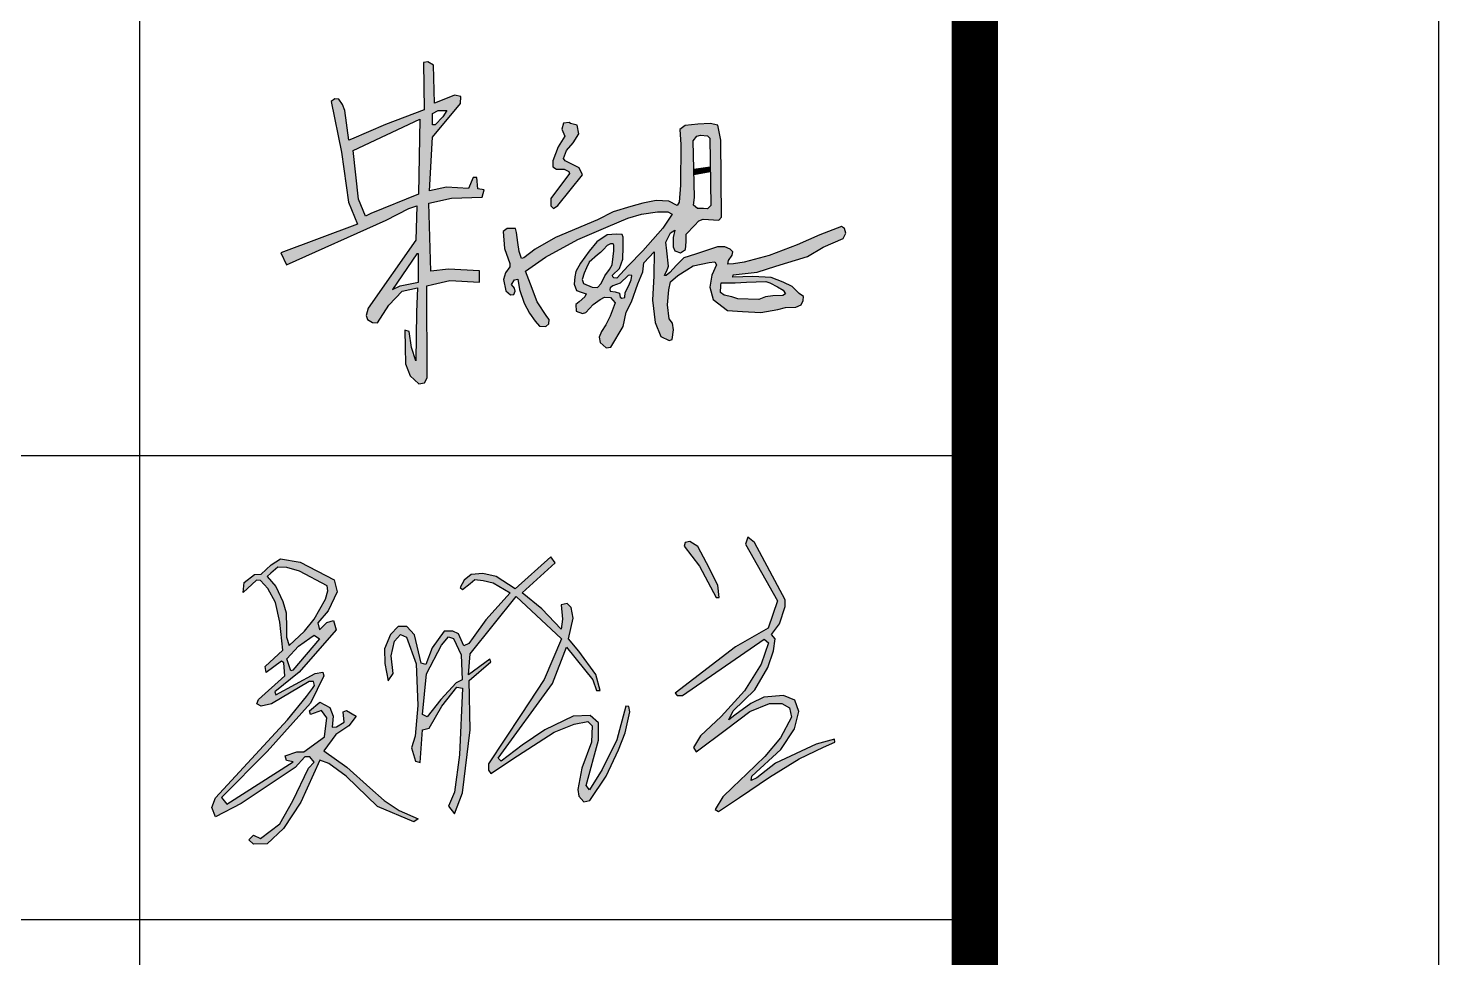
# Model space of a CAD drawing. Extents: x -417156 to 1571408, y 205758 to 1045562.
# Drawn here: x 1025316 to 1031397, y 906167 to 910172 of the extents above; entities that cross this region are included whole.
import ezdxf

# ---------------------------------------------------------------- set-up
doc = ezdxf.new("R2010")
doc.units = 0
doc.header["$LTSCALE"] = 1000
doc.header["$MEASUREMENT"] = 0
doc.layers.get('0').update_dxf_attribs({"linetype": 'CONTINUOUS'})
doc.layers.add('PUB_TITLE', color=4, linetype='CONTINUOUS')

msp = doc.modelspace()

# ---------------------------------------------------------------- hatches: boundary and pattern name
h = msp.add_hatch(color=7)
h.paths.add_polyline_path([(1027043.2, 909418.1), (1027139.8, 909439.5), (1027272.5, 909444.2), (1027281.3, 909475.7), (1027254.5, 909479.6), (1027249.3, 909529), (1027233.7, 909529.3), (1027213.9, 909482.1), (1027118.9, 909487.5), (1027045, 909471.8), (1027058.6, 909703.3), (1027179.7, 909847.5), (1027180.2, 909877.4), (1027152.9, 909883.9), (1027086.3, 909856.8), (1027067.6, 909849.5), (1027062.6, 910013.1), (1027038.2, 910027.5), (1027019.8, 910024), (1027022.7, 909821.1), (1026855.5, 909757.8), (1026709.1, 909693.8), (1026697.6, 909689.8), (1026680.7, 909818.4), (1026670.5, 909843.7), (1026655, 909867.2), (1026636.8, 909868.5), (1026621.4, 909856.7), (1026666.7, 909637.7), (1026695.7, 909422.3), (1026734.6, 909327.7), (1026404.5, 909204), (1026429.6, 909153), (1026858.2, 909344.6), (1026955.9, 909395.1), (1026990.5, 909406.6), (1026986.4, 909258.9), (1026781.2, 908965.6), (1026772.9, 908933.7), (1026778.4, 908917.6), (1026800.3, 908904.1), (1026821.2, 908902.3), (1026869.6, 908978.4), (1026928.4, 909039.7), (1026993.3, 909053.7), (1026989.6, 908949.3), (1026986.3, 908739.4), (1026968.3, 908797.1), (1026957.7, 908866), (1026938.6, 908871.7), (1026940.5, 908798.3), (1026942.5, 908726.2), (1026962.3, 908675), (1026999.4, 908639.6), (1027024.6, 908643.9), (1027036.1, 908666.1), (1027034.8, 909062.6), (1027058.2, 909067.7), (1027132.8, 909085.6), (1027260.6, 909078.6), (1027260.6, 909126.2), (1027127.3, 909133.7), (1027050.7, 909125.4)])
h.paths.add_polyline_path([(1026998.3, 909456.8), (1026793, 909373.2), (1026769.6, 909361.8), (1026739.2, 909435.1), (1026716.8, 909645.1), (1027004.5, 909780.2)], flags=16)
h.paths.add_polyline_path([(1026998.2, 909200.2), (1026998.2, 909077.9), (1026919.1, 909062.2), (1026886.3, 909047.1), (1026991.2, 909200.2)], flags=16)
h.paths.add_polyline_path([(1027058.6, 909755.6), (1027058.6, 909804.4), (1027082.3, 909817.4), (1027120.1, 909817.4), (1027103.6, 909790.7), (1027070.5, 909756.4)], flags=16)
h = msp.add_hatch(color=7)
h.paths.add_polyline_path([(1028225.7, 909349.8), (1028293, 909345.8), (1028304.7, 909357.5), (1028302.2, 909689.7), (1028288.2, 909754.6), (1028256.1, 909761.7), (1028201.9, 909759.1), (1028147.7, 909753.5), (1028125, 909735.2), (1028128.8, 909670.6), (1028127.8, 909496.6), (1028122.4, 909422.2), (1028112.9, 909408.2), (1028077.4, 909427), (1028022.1, 909430), (1027964.8, 909419), (1027914, 909404.6), (1027837.2, 909380.6), (1027769.9, 909347.2), (1027588.3, 909269.8), (1027501.7, 909220.2), (1027452.1, 909183.3), (1027441.8, 909179.6), (1027432.3, 909209.8), (1027426.7, 909248.8), (1027420.4, 909292.2), (1027416.7, 909308.7), (1027380.1, 909309.5), (1027362.6, 909296), (1027368.9, 909222.8), (1027392, 909158.3), (1027391.6, 909144.4), (1027372.6, 909118.7), (1027364.2, 909089), (1027374.8, 909040.3), (1027394.4, 909023.5), (1027409.6, 909024.7), (1027415.2, 909039.8), (1027411.8, 909051.5), (1027399.6, 909067.8), (1027412.7, 909088.4), (1027426.1, 909091.2), (1027433.4, 909045.7), (1027453.6, 908987.5), (1027476.6, 908943.8), (1027501.2, 908909.7), (1027519.7, 908888.4), (1027546.8, 908887), (1027560.6, 908898.1), (1027561.4, 908916.6), (1027551.6, 908930.3), (1027510.4, 908993.7), (1027480.6, 909070.1), (1027460.1, 909126), (1027545.9, 909185.7), (1027685.4, 909261.5), (1027815.3, 909318.3), (1027901, 909354.4), (1027959.8, 909371.4), (1028028.6, 909381.4), (1028072.5, 909381.4), (1028092.4, 909370.7), (1028051.3, 909311.3), (1027964.8, 909213.4), (1027902.4, 909148.8), (1027853.5, 909095.7), (1027839.8, 909096.3), (1027835.6, 909100.9), (1027834.2, 909107.5), (1027864.7, 909136.9), (1027878.6, 909177.1), (1027879.9, 909230.6), (1027880.3, 909272.5), (1027875.7, 909283), (1027851.8, 909284.9), (1027811.2, 909282.1), (1027767.7, 909251.5), (1027733.5, 909211.2), (1027696, 909159.7), (1027676.9, 909123.7), (1027671.9, 909100.7), (1027669.9, 909069.2), (1027679.4, 909042.3), (1027699.1, 909034.8), (1027720.4, 909027.7), (1027715.7, 909014.1), (1027690.7, 908993.2), (1027676.8, 908981.8), (1027677.8, 908952.7), (1027704.7, 908942.8), (1027719.1, 908947.2), (1027750.5, 908982.1), (1027781.4, 909003.5), (1027799.4, 909013), (1027825.8, 909011.5), (1027846.2, 908988.6), (1027824.8, 908931.3), (1027805.8, 908894.5), (1027787.4, 908865.6), (1027776.4, 908841.6), (1027781.4, 908817.7), (1027807.8, 908795.3), (1027827.8, 908797.8), (1027880.9, 908887), (1027892.9, 908949.3), (1027916.2, 908993.4), (1027944.2, 909071.4), (1027964.8, 909122.4), (1027969.3, 909160.9), (1028014.1, 909208.3), (1028012.3, 909105.4), (1028006.9, 909000.7), (1028018.9, 908904), (1028042.7, 908844), (1028078.9, 908827.1), (1028091.4, 908831.6), (1028097, 908872.3), (1028092.5, 908901.7), (1028079.4, 908920.2), (1028072.1, 908980.1), (1028077.8, 909045.2), (1028085, 909079.4), (1028115.9, 909107.4), (1028155.1, 909130.9), (1028182, 909148.2), (1028250.9, 909162.8), (1028275, 909165), (1028282.8, 909152.4), (1028262.1, 909108.5), (1028254.3, 909056.8), (1028269.2, 909003.1), (1028331, 908956.2), (1028394.7, 908951.3), (1028473.3, 908947), (1028547.7, 908960.5), (1028580.4, 908968.4), (1028625.1, 908970.5), (1028647.7, 908979.7), (1028656.2, 908998.8), (1028657.3, 909016.4), (1028638.7, 909029.4), (1028608.9, 909059.5), (1028570.4, 909078.7), (1028518.6, 909097.6), (1028439.4, 909102.3), (1028353.7, 909099.1), (1028354.2, 909109.1), (1028458.3, 909120.5), (1028539.1, 909146.9), (1028674.7, 909187.9), (1028742.5, 909228.2), (1028828.3, 909265.7), (1028840.2, 909289.6), (1028834.8, 909309), (1028821.3, 909317.9), (1028728.2, 909281.3), (1028630.6, 909238.3), (1028509.7, 909193.6), (1028402.2, 909164.1), (1028355.6, 909156.9), (1028332.3, 909156), (1028334.7, 909171.7), (1028350.7, 909193.9), (1028353.3, 909208.5), (1028341.3, 909220.9), (1028318.7, 909229.7), (1028287.3, 909229.7), (1028191.7, 909198.6), (1028142.3, 909182.7), (1028110.4, 909151.7), (1028082.3, 909119.6), (1028065.4, 909106.4), (1028058.4, 909106.9), (1028061.1, 909114.1), (1028067.4, 909124.1), (1028072.7, 909138.5), (1028075.9, 909146.8), (1028069.2, 909213.3), (1028064.7, 909250.1), (1028084.2, 909290.9), (1028103.1, 909301.9), (1028095.6, 909271), (1028096.6, 909229.7), (1028103.6, 909212.8), (1028128, 909203.8), (1028149.9, 909218.2), (1028151.9, 909251.1), (1028152, 909285.1), (1028187.8, 909321.9), (1028207.3, 909341.8)])
h.paths.add_polyline_path([(1028184.2, 909410.2), (1028187.6, 909443.2), (1028182.5, 909687), (1028198.5, 909707.3), (1028213.5, 909711.3), (1028244.6, 909708.6), (1028253.9, 909698), (1028257.9, 909408.1), (1028244.7, 909394), (1028226.8, 909395.6), (1028200.5, 909395.1)], flags=16)
h.paths.add_polyline_path([(1028303.4, 909074.5), (1028363.6, 909075.3), (1028411.7, 909078.4), (1028453.5, 909078.8), (1028496, 909080.4), (1028513, 909074.5), (1028545.3, 909057.6), (1028570.1, 909043.8), (1028580.7, 909027.3), (1028568.9, 909020.2), (1028526.4, 909019.8), (1028494.8, 909015.1), (1028464.9, 909002.9), (1028374.3, 909005.6), (1028348.3, 909015.1), (1028316, 909022.5), (1028300.6, 909033.6), (1028301, 909063.1)], flags=16)
h.paths.add_polyline_path([(1027840.1, 909236.8), (1027840.6, 909212.9), (1027837.6, 909188), (1027833.6, 909152.7), (1027821.6, 909133.2), (1027801.7, 909105.3), (1027786.3, 909072.5), (1027769.3, 909054.5), (1027746.9, 909056.5), (1027709, 909071.6), (1027703.5, 909090), (1027712.5, 909117.4), (1027722.5, 909140.3), (1027733.9, 909163.6), (1027770, 909196.4), (1027783, 909205.8), (1027795.4, 909218.8), (1027811.9, 909235.3), (1027825.9, 909243), (1027837.3, 909243.2)], flags=16)
h.paths.add_polyline_path([(1027918.5, 909106.1), (1027915.1, 909087.7), (1027905.6, 909063.1), (1027888.8, 909034), (1027887.5, 909011.7), (1027874.8, 909009.3), (1027868, 909012.8), (1027865.6, 909020.2), (1027864.7, 909030.5), (1027845.4, 909036.3), (1027824.8, 909038.8), (1027823.6, 909046), (1027824.6, 909054), (1027836.5, 909061.5), (1027868, 909074.1), (1027902.7, 909106.2), (1027906.1, 909108.4)], flags=16)
for points in [[(1027705.1, 909540.4), (1027691.2, 909571.3), (1027630.1, 909600.6), (1027623.6, 909610.5), (1027636.5, 909644.9), (1027664.4, 909678.2), (1027689.7, 909717.3), (1027682.5, 909754.9), (1027654, 909761.8), (1027647.8, 909765.8), (1027623.4, 909762.8), (1027616.4, 909736.9), (1027629.4, 909706.5), (1027600.5, 909660.7), (1027577, 909601), (1027577.1, 909575.3), (1027592.6, 909565.2), (1027626.2, 909565.2), (1027646.8, 909554.9), (1027649.7, 909546.8), (1027569, 909438.8), (1027568, 909406.3), (1027579.9, 909395.4), (1027598.4, 909408.8)], [(1028255.6, 909575.4), (1028185, 909565.1), (1028185.6, 909539.8), (1028255.9, 909553.1)]]:
    msp.add_hatch(color=7).paths.add_polyline_path(points)
h = msp.add_hatch(color=256)
h.paths.add_polyline_path([(1028446.6, 907956.8), (1028417.9, 907978.7), (1028407.3, 907949.7), (1028545.7, 907705.1), (1028506, 907587.1), (1028365.5, 907507.2), (1028105.1, 907307), (1028113.8, 907296.4), (1028136.1, 907297.3), (1028488.4, 907540.1), (1028506.8, 907523.6), (1028474.9, 907431.7), (1028403.2, 907316.7), (1028303.4, 907205.9), (1028214.3, 907123.7), (1028183.3, 907072.5), (1028195.9, 907054.1), (1028325.6, 907151.8), (1028426.4, 907227.7), (1028511.8, 907263.1), (1028564, 907263.1), (1028596.9, 907243.8), (1028606.6, 907203.2), (1028559.2, 907115.2), (1028491.4, 907034.5), (1028413.9, 906960), (1028352.8, 906901.3), (1028310, 906860.1), (1028276.5, 906806.3), (1028292, 906796.6), (1028382, 906857.5), (1028511.8, 906945.4), (1028639.1, 907023.6), (1028743.5, 907074.4), (1028793.7, 907096.1), (1028791.7, 907108.3), (1028713, 907087.3), (1028537.3, 907005.3), (1028457.3, 906941.6), (1028432.9, 906931.4), (1028435.6, 906949.7), (1028559.7, 907063.6), (1028619.4, 907153.7), (1028637.8, 907227.9), (1028620.2, 907277.4), (1028571.3, 907297), (1028487.2, 907289.6), (1028431.6, 907263.1), (1028362.4, 907211.7), (1028336.5, 907192.4), (1028354.3, 907230.6), (1028447.9, 907320.7), (1028503.5, 907417.2), (1028528, 907489.7), (1028535.4, 907540.6), (1028520.5, 907560.2), (1028554.5, 907605.4), (1028579.6, 907680.6), (1028578.2, 907709.7)])
h.paths.add_polyline_path([(1028167.9, 907960.5), (1028147.1, 907956.7), (1028142.9, 907940.1), (1028209.4, 907854.9), (1028281.5, 907718.8), (1028294.8, 907718.8), (1028289.3, 907772.7), (1028239.2, 907869), (1028202.4, 907939.7)], flags=17)
h.paths.add_polyline_path([(1027094.8, 907279.1), (1027035.1, 907204.6), (1027015.9, 907215.7), (1027033.1, 907390.8), (1027097.9, 907513.2), (1027127.5, 907549.2), (1027149.5, 907542.8), (1027182.8, 907471.9), (1027186.4, 907364.9), (1027160.1, 907352.1)], flags=16)
h.paths.add_polyline_path([(1026852.4, 907435.5), (1026866.7, 907359.8), (1026889.5, 907391.5), (1026880.6, 907467.6), (1026894.4, 907531.8), (1026921.2, 907559.5), (1026945.9, 907547.7), (1026988.4, 907434), (1026995.4, 907254.1), (1026984.5, 907122.1), (1026968.6, 907071.7), (1026985.4, 907014.3), (1027005.2, 907008.4), (1027016.1, 907148.8), (1027044.8, 907155.7), (1027099.2, 907251.6), (1027163.6, 907332.7), (1027188.3, 907328.7), (1027175.4, 907042), (1027153.6, 906880.4), (1027126.9, 906820.1), (1027153.6, 906787.5), (1027188.3, 906877.5), (1027221, 907148.8), (1027216.3, 907361.3), (1027309.9, 907441.6), (1027305.7, 907454.1), (1027214.2, 907386.2), (1027220.5, 907476.9), (1027419.3, 907723.3), (1027614, 907541.3), (1027540.3, 907365.3), (1027440.8, 907215.5), (1027299.7, 907003), (1027300, 906975.1), (1027310.7, 906961.4), (1027425.5, 907036.3), (1027582.5, 907138.8), (1027669.5, 907173.1), (1027727.9, 907185.3), (1027746.2, 907166.2), (1027744.7, 907095.9), (1027702.6, 906984), (1027685, 906892.3), (1027689.6, 906862.5), (1027711, 906839.5), (1027737.1, 906844.1), (1027806.7, 906949.6), (1027861.1, 907062.2), (1027889, 907136.7), (1027908.6, 907226.2), (1027905.6, 907249.6), (1027891.3, 907251.1), (1027853.6, 907106.5), (1027790.3, 906978.6), (1027735.2, 906890.1), (1027720.9, 906908.9), (1027773.6, 907104.2), (1027774.4, 907179.5), (1027738.2, 907211.2), (1027665.1, 907207.4), (1027542.3, 907148.7), (1027445.1, 907083.2), (1027354.6, 907014.7), (1027341.9, 907026.8), (1027576.3, 907349), (1027636.2, 907505.2), (1027713.1, 907409.2), (1027749.1, 907364.2), (1027765.4, 907318.5), (1027782, 907318.5), (1027762.8, 907387.4), (1027689.2, 907487.3), (1027645.3, 907540.5), (1027665.3, 907630.2), (1027657, 907676.8), (1027638.7, 907693.4), (1027612.9, 907687.6), (1027618.8, 907625.2), (1027612.9, 907582.9), (1027529.8, 907670.9), (1027444.5, 907739.4), (1027587.5, 907868.7), (1027569.2, 907894.3), (1027415, 907756.6), (1027333.6, 907809.5), (1027276, 907823.1), (1027224.9, 907818.1), (1027195.3, 907793.6), (1027178.1, 907762.7), (1027188.1, 907753.3), (1027220.6, 907780), (1027240.4, 907796.2), (1027277.5, 907792.2), (1027320.5, 907781.8), (1027393.2, 907740), (1027288.2, 907623.2), (1027233.2, 907547.1), (1027214.5, 907521.2), (1027193.8, 907510.8), (1027171.1, 907563.2), (1027146.9, 907573.8), (1027109, 907573.8), (1027057.4, 907503), (1027029.2, 907429.9), (1027010, 907436), (1026981.1, 907558), (1026947.8, 907594.3), (1026910.4, 907594.8), (1026878.1, 907559.5), (1026850.9, 907498.5)])
h.paths.add_polyline_path([(1026447.1, 907403.8), (1026430.6, 907454.3), (1026480.6, 907509.3), (1026530.2, 907543.8), (1026548.8, 907556.8), (1026571.2, 907541.3), (1026456.6, 907405.8)], flags=16)
h.paths.add_polyline_path([(1026428.8, 907548), (1026440.3, 907512.4), (1026507.4, 907574.7), (1026548.2, 907626.5), (1026597.2, 907711.5), (1026608, 907747.8), (1026604.6, 907769.9), (1026484.9, 907832.7), (1026431, 907848.9), (1026391.9, 907849.9), (1026361.4, 907823.5), (1026345.4, 907809.7), (1026382.7, 907766.1), (1026413.7, 907702.7), (1026427, 907653.6), (1026428.5, 907588.1)], flags=16)
h.paths.add_polyline_path([(1026300.1, 907794.1), (1026241.6, 907741), (1026247, 907784.2), (1026291.5, 907818.4), (1026319.3, 907819.1), (1026363, 907860.4), (1026402.7, 907885.8), (1026487.6, 907871.5), (1026634.5, 907795.3), (1026647.2, 907743), (1026609.1, 907662.1), (1026564.6, 907610.5), (1026571, 907579.6), (1026603.5, 907612.1), (1026632.1, 907620.1), (1026643.9, 907579.7), (1026483.3, 907397.2), (1026378.2, 907312.3), (1026382.6, 907299.2), (1026553.4, 907392), (1026585.8, 907398.1), (1026590.2, 907382.4), (1026532, 907263.4), (1026345.1, 907055.8), (1026148.2, 906857), (1026171.3, 906828.4), (1026457.2, 907010.8), (1026429.7, 907016.3), (1026423.1, 907037.1), (1026473.7, 907054.7), (1026504.5, 907053.6), (1026593.6, 907119.5), (1026603.4, 907200.8), (1026579.3, 907232.7), (1026533.1, 907215.1), (1026528.7, 907230.5), (1026572.7, 907267.8), (1026615.5, 907245.8), (1026630.9, 907207.4), (1026626.5, 907160.2), (1026644.1, 907161.3), (1026678.2, 907182.1), (1026673.8, 907226.1), (1026688.1, 907232.7), (1026728.8, 907208.5), (1026698, 907166.7), (1026641.9, 907128.3), (1026590.3, 907058), (1026689.2, 906988.8), (1026788.2, 906899.8), (1026850.2, 906844.1), (1026914.9, 906801.6), (1026997.3, 906765.3), (1026977.5, 906752.2), (1026821.4, 906819.2), (1026686.2, 906948.8), (1026611.4, 907003.7), (1026572.9, 907018), (1026491.6, 906836.7), (1026416.8, 906723.6), (1026345.9, 906658), (1026287.4, 906656.5), (1026267.3, 906674.9), (1026286.6, 906694.9), (1026317.4, 906681.1), (1026400.6, 906743.4), (1026456.1, 906843.2), (1026523.9, 906984), (1026548.6, 907010.2), (1026530.1, 907032.5), (1026508.5, 907033.3), (1026466.2, 906986.3), (1026233.5, 906831.6), (1026123.3, 906774.7), (1026107.2, 906814.7), (1026122.6, 906856.3), (1026433, 907191.5), (1026515.5, 907292.7), (1026540.8, 907326.8), (1026550.2, 907339.5), (1026545, 907356.7), (1026526.8, 907357.4), (1026363.9, 907260.8), (1026319.2, 907250.7), (1026301.6, 907261.5), (1026307.7, 907279.8), (1026422, 907382), (1026418, 907438), (1026408, 907444.7), (1026341.3, 907396), (1026337.3, 907422), (1026414, 907492.7), (1026400.4, 907612.8), (1026382.2, 907698), (1026348.2, 907758.4), (1026317.1, 907792.4)])

# ---------------------------------------------------------------- linework, layer by layer
for p, q in [((1028417.9, 907978.7), (1028407.3, 907949.7)), ((1028446.6, 907956.8), (1028417.9, 907978.7)), ((1028147.1, 907956.7), (1028142.9, 907940.1)), ((1028142.9, 907940.1), (1028209.4, 907854.9)), ((1028167.9, 907960.5), (1028147.1, 907956.7)), ((1028202.4, 907939.7), (1028167.9, 907960.5)), ((1028239.2, 907869), (1028202.4, 907939.7)), ((1028407.3, 907949.7), (1028545.7, 907705.1)), ((1028578.2, 907709.7), (1028446.6, 907956.8)), ((1026319.3, 907819.1), (1026363, 907860.4)), ((1026391.9, 907849.9), (1026361.4, 907823.5)), ((1026363, 907860.4), (1026402.7, 907885.8)), ((1026431, 907848.9), (1026391.9, 907849.9)), ((1026402.7, 907885.8), (1026487.6, 907871.5)), ((1026487.6, 907871.5), (1026634.5, 907795.3)), ((1027569.2, 907894.3), (1027415, 907756.6)), ((1027444.5, 907739.4), (1027587.5, 907868.7)), ((1027587.5, 907868.7), (1027569.2, 907894.3)), ((1028209.4, 907854.9), (1028281.5, 907718.8)), ((1028289.3, 907772.7), (1028239.2, 907869)), ((1026300.1, 907794.1), (1026241.6, 907741)), ((1026247, 907784.2), (1026291.5, 907818.4)), ((1026291.5, 907818.4), (1026319.3, 907819.1)), ((1026317.1, 907792.4), (1026300.1, 907794.1)), ((1026348.2, 907758.4), (1026317.1, 907792.4)), ((1026361.4, 907823.5), (1026345.4, 907809.7)), ((1026345.4, 907809.7), (1026382.7, 907766.1)), ((1026484.9, 907832.7), (1026431, 907848.9)), ((1026604.6, 907769.9), (1026484.9, 907832.7)), ((1026634.5, 907795.3), (1026647.2, 907743)), ((1027195.3, 907793.6), (1027178.1, 907762.7)), ((1027224.9, 907818.1), (1027195.3, 907793.6)), ((1027220.6, 907780), (1027240.4, 907796.2)), ((1027276, 907823.1), (1027224.9, 907818.1)), ((1027240.4, 907796.2), (1027277.5, 907792.2)), ((1027333.6, 907809.5), (1027276, 907823.1)), ((1027277.5, 907792.2), (1027320.5, 907781.8)), ((1027415, 907756.6), (1027333.6, 907809.5)), ((1026241.6, 907741), (1026247, 907784.2)), ((1026382.2, 907698), (1026348.2, 907758.4)), ((1026382.7, 907766.1), (1026413.7, 907702.7)), ((1026597.2, 907711.5), (1026608, 907747.8)), ((1026608, 907747.8), (1026604.6, 907769.9)), ((1026647.2, 907743), (1026609.1, 907662.1)), ((1027178.1, 907762.7), (1027188.1, 907753.3)), ((1027188.1, 907753.3), (1027220.6, 907780)), ((1027393.2, 907740), (1027288.2, 907623.2)), ((1027320.5, 907781.8), (1027393.2, 907740)), ((1027529.8, 907670.9), (1027444.5, 907739.4)), ((1028294.8, 907718.8), (1028289.3, 907772.7)), ((1026400.4, 907612.8), (1026382.2, 907698)), ((1026413.7, 907702.7), (1026427, 907653.6)), ((1026548.2, 907626.5), (1026597.2, 907711.5)), ((1027220.5, 907476.9), (1027419.3, 907723.3)), ((1027419.3, 907723.3), (1027614, 907541.3)), ((1027612.9, 907582.9), (1027529.8, 907670.9)), ((1027638.7, 907693.4), (1027612.9, 907687.6)), ((1027612.9, 907687.6), (1027618.8, 907625.2)), ((1027657, 907676.8), (1027638.7, 907693.4)), ((1027665.3, 907630.2), (1027657, 907676.8)), ((1028281.5, 907718.8), (1028294.8, 907718.8)), ((1028545.7, 907705.1), (1028506, 907587.1)), ((1028554.5, 907605.4), (1028579.6, 907680.6)), ((1028579.6, 907680.6), (1028578.2, 907709.7)), ((1026414, 907492.7), (1026400.4, 907612.8)), ((1026427, 907653.6), (1026428.5, 907588.1)), ((1026507.4, 907574.7), (1026548.2, 907626.5)), ((1026609.1, 907662.1), (1026564.6, 907610.5)), ((1026564.6, 907610.5), (1026571, 907579.6)), ((1026571, 907579.6), (1026603.5, 907612.1)), ((1026603.5, 907612.1), (1026632.1, 907620.1)), ((1026632.1, 907620.1), (1026643.9, 907579.7)), ((1027288.2, 907623.2), (1027233.2, 907547.1)), ((1027618.8, 907625.2), (1027612.9, 907582.9)), ((1027645.3, 907540.5), (1027665.3, 907630.2)), ((1026428.5, 907588.1), (1026428.8, 907548)), ((1026428.8, 907548), (1026440.3, 907512.4)), ((1026440.3, 907512.4), (1026507.4, 907574.7)), ((1026643.9, 907579.7), (1026483.3, 907397.2)), ((1026530.2, 907543.8), (1026548.8, 907556.8)), ((1026548.8, 907556.8), (1026571.2, 907541.3)), ((1026878.1, 907559.5), (1026850.9, 907498.5)), ((1026910.4, 907594.8), (1026878.1, 907559.5)), ((1026894.4, 907531.8), (1026921.2, 907559.5)), ((1026947.8, 907594.3), (1026910.4, 907594.8)), ((1026921.2, 907559.5), (1026945.9, 907547.7)), ((1026945.9, 907547.7), (1026988.4, 907434)), ((1026981.1, 907558), (1026947.8, 907594.3)), ((1027010, 907436), (1026981.1, 907558)), ((1027109, 907573.8), (1027057.4, 907503)), ((1027097.9, 907513.2), (1027127.5, 907549.2)), ((1027146.9, 907573.8), (1027109, 907573.8)), ((1027127.5, 907549.2), (1027149.5, 907542.8)), ((1027171.1, 907563.2), (1027146.9, 907573.8)), ((1027193.8, 907510.8), (1027171.1, 907563.2)), ((1027233.2, 907547.1), (1027214.5, 907521.2)), ((1028506, 907587.1), (1028365.5, 907507.2)), ((1028520.5, 907560.2), (1028554.5, 907605.4)), ((1028535.4, 907540.6), (1028520.5, 907560.2)), ((1026337.3, 907422), (1026414, 907492.7)), ((1026430.6, 907454.3), (1026480.6, 907509.3)), ((1026571.2, 907541.3), (1026456.6, 907405.8)), ((1026480.6, 907509.3), (1026530.2, 907543.8)), ((1026850.9, 907498.5), (1026852.4, 907435.5)), ((1026880.6, 907467.6), (1026894.4, 907531.8)), ((1027057.4, 907503), (1027029.2, 907429.9)), ((1027033.1, 907390.8), (1027097.9, 907513.2)), ((1027149.5, 907542.8), (1027182.8, 907471.9)), ((1027214.5, 907521.2), (1027193.8, 907510.8)), ((1027614, 907541.3), (1027540.3, 907365.3)), ((1027576.3, 907349), (1027636.2, 907505.2)), ((1027636.2, 907505.2), (1027713.1, 907409.2)), ((1027689.2, 907487.3), (1027645.3, 907540.5)), ((1027762.8, 907387.4), (1027689.2, 907487.3)), ((1028365.5, 907507.2), (1028105.1, 907307)), ((1028136.1, 907297.3), (1028488.4, 907540.1)), ((1028506.8, 907523.6), (1028474.9, 907431.7)), ((1028488.4, 907540.1), (1028506.8, 907523.6)), ((1028503.5, 907417.2), (1028528, 907489.7)), ((1028528, 907489.7), (1028535.4, 907540.6)), ((1026408, 907444.7), (1026341.3, 907396)), ((1026418, 907438), (1026408, 907444.7)), ((1026422, 907382), (1026418, 907438)), ((1026447.1, 907403.8), (1026430.6, 907454.3)), ((1026852.4, 907435.5), (1026866.7, 907359.8)), ((1026889.5, 907391.5), (1026880.6, 907467.6)), ((1026988.4, 907434), (1026995.4, 907254.1)), ((1027029.2, 907429.9), (1027010, 907436)), ((1027182.8, 907471.9), (1027186.4, 907364.9)), ((1027214.2, 907386.2), (1027220.5, 907476.9)), ((1027305.7, 907454.1), (1027214.2, 907386.2)), ((1027216.3, 907361.3), (1027309.9, 907441.6)), ((1027309.9, 907441.6), (1027305.7, 907454.1)), ((1028474.9, 907431.7), (1028403.2, 907316.7)), ((1026307.7, 907279.8), (1026422, 907382)), ((1026341.3, 907396), (1026337.3, 907422)), ((1026483.3, 907397.2), (1026378.2, 907312.3)), ((1026382.6, 907299.2), (1026553.4, 907392)), ((1026456.6, 907405.8), (1026447.1, 907403.8)), ((1026590.2, 907382.4), (1026532, 907263.4)), ((1026553.4, 907392), (1026585.8, 907398.1)), ((1026585.8, 907398.1), (1026590.2, 907382.4)), ((1026866.7, 907359.8), (1026889.5, 907391.5)), ((1027015.9, 907215.7), (1027033.1, 907390.8)), ((1027186.4, 907364.9), (1027160.1, 907352.1)), ((1027540.3, 907365.3), (1027440.8, 907215.5)), ((1027713.1, 907409.2), (1027749.1, 907364.2)), ((1027749.1, 907364.2), (1027765.4, 907318.5)), ((1027782, 907318.5), (1027762.8, 907387.4)), ((1028447.9, 907320.7), (1028503.5, 907417.2)), ((1026526.8, 907357.4), (1026363.9, 907260.8)), ((1026378.2, 907312.3), (1026382.6, 907299.2)), ((1026515.5, 907292.7), (1026540.8, 907326.8)), ((1026545, 907356.7), (1026526.8, 907357.4)), ((1026540.8, 907326.8), (1026550.2, 907339.5)), ((1026550.2, 907339.5), (1026545, 907356.7)), ((1027160.1, 907352.1), (1027094.8, 907279.1)), ((1027099.2, 907251.6), (1027163.6, 907332.7)), ((1027163.6, 907332.7), (1027188.3, 907328.7)), ((1027188.3, 907328.7), (1027175.4, 907042)), ((1027221, 907148.8), (1027216.3, 907361.3)), ((1027341.9, 907026.8), (1027576.3, 907349)), ((1027765.4, 907318.5), (1027782, 907318.5)), ((1028105.1, 907307), (1028113.8, 907296.4)), ((1028403.2, 907316.7), (1028303.4, 907205.9)), ((1028354.3, 907230.6), (1028447.9, 907320.7)), ((1026301.6, 907261.5), (1026307.7, 907279.8)), ((1026319.2, 907250.7), (1026301.6, 907261.5)), ((1026363.9, 907260.8), (1026319.2, 907250.7)), ((1026532, 907263.4), (1026345.1, 907055.8)), ((1026433, 907191.5), (1026515.5, 907292.7)), ((1026528.7, 907230.5), (1026572.7, 907267.8)), ((1026572.7, 907267.8), (1026615.5, 907245.8)), ((1026615.5, 907245.8), (1026630.9, 907207.4)), ((1026995.4, 907254.1), (1026984.5, 907122.1)), ((1027094.8, 907279.1), (1027035.1, 907204.6)), ((1027044.8, 907155.7), (1027099.2, 907251.6)), ((1027891.3, 907251.1), (1027853.6, 907106.5)), ((1027905.6, 907249.6), (1027891.3, 907251.1)), ((1027908.6, 907226.2), (1027905.6, 907249.6)), ((1028113.8, 907296.4), (1028136.1, 907297.3)), ((1028431.6, 907263.1), (1028362.4, 907211.7)), ((1028426.4, 907227.7), (1028511.8, 907263.1)), ((1028487.2, 907289.6), (1028431.6, 907263.1)), ((1028571.3, 907297), (1028487.2, 907289.6)), ((1028511.8, 907263.1), (1028564, 907263.1)), ((1028564, 907263.1), (1028596.9, 907243.8)), ((1028620.2, 907277.4), (1028571.3, 907297)), ((1028596.9, 907243.8), (1028606.6, 907203.2)), ((1028637.8, 907227.9), (1028620.2, 907277.4)), ((1026122.6, 906856.3), (1026433, 907191.5)), ((1026533.1, 907215.1), (1026528.7, 907230.5)), ((1026579.3, 907232.7), (1026533.1, 907215.1)), ((1026533.1, 907215.1), (1026533.1, 907215.1)), ((1026603.4, 907200.8), (1026579.3, 907232.7)), ((1026593.6, 907119.5), (1026603.4, 907200.8)), ((1026630.9, 907207.4), (1026626.5, 907160.2)), ((1026644.1, 907161.3), (1026678.2, 907182.1)), ((1026673.8, 907226.1), (1026688.1, 907232.7)), ((1026678.2, 907182.1), (1026673.8, 907226.1)), ((1026688.1, 907232.7), (1026728.8, 907208.5)), ((1026728.8, 907208.5), (1026698, 907166.7)), ((1027035.1, 907204.6), (1027015.9, 907215.7)), ((1027440.8, 907215.5), (1027299.7, 907003)), ((1027665.1, 907207.4), (1027542.3, 907148.7)), ((1027738.2, 907211.2), (1027665.1, 907207.4)), ((1027669.5, 907173.1), (1027727.9, 907185.3)), ((1027727.9, 907185.3), (1027746.2, 907166.2)), ((1027774.4, 907179.5), (1027738.2, 907211.2)), ((1027889, 907136.7), (1027908.6, 907226.2)), ((1028303.4, 907205.9), (1028214.3, 907123.7)), ((1028325.6, 907151.8), (1028426.4, 907227.7)), ((1028336.5, 907192.4), (1028354.3, 907230.6)), ((1028362.4, 907211.7), (1028336.5, 907192.4)), ((1028606.6, 907203.2), (1028559.2, 907115.2)), ((1028619.4, 907153.7), (1028637.8, 907227.9)), ((1026504.5, 907053.6), (1026593.6, 907119.5)), ((1026641.9, 907128.3), (1026590.3, 907058)), ((1026626.5, 907160.2), (1026644.1, 907161.3)), ((1026698, 907166.7), (1026641.9, 907128.3)), ((1026984.5, 907122.1), (1026968.6, 907071.7)), ((1027005.2, 907008.4), (1027016.1, 907148.8)), ((1027016.1, 907148.8), (1027044.8, 907155.7)), ((1027188.3, 906877.5), (1027221, 907148.8)), ((1027425.5, 907036.3), (1027582.5, 907138.8)), ((1027542.3, 907148.7), (1027445.1, 907083.2)), ((1027582.5, 907138.8), (1027669.5, 907173.1)), ((1027746.2, 907166.2), (1027744.7, 907095.9)), ((1027773.6, 907104.2), (1027774.4, 907179.5)), ((1027861.1, 907062.2), (1027889, 907136.7)), ((1028214.3, 907123.7), (1028183.3, 907072.5)), ((1028195.9, 907054.1), (1028325.6, 907151.8)), ((1028559.7, 907063.6), (1028619.4, 907153.7)), ((1026968.6, 907071.7), (1026985.4, 907014.3)), ((1027445.1, 907083.2), (1027354.6, 907014.7)), ((1027744.7, 907095.9), (1027702.6, 906984)), ((1027720.9, 906908.9), (1027773.6, 907104.2)), ((1027853.6, 907106.5), (1027790.3, 906978.6)), ((1027806.7, 906949.6), (1027861.1, 907062.2)), ((1028183.3, 907072.5), (1028195.9, 907054.1)), ((1028435.6, 906949.7), (1028559.7, 907063.6)), ((1028559.2, 907115.2), (1028491.4, 907034.5)), ((1028713, 907087.3), (1028537.3, 907005.3)), ((1028639.1, 907023.6), (1028743.5, 907074.4)), ((1028791.7, 907108.3), (1028713, 907087.3)), ((1028743.5, 907074.4), (1028793.7, 907096.1)), ((1028793.7, 907096.1), (1028791.7, 907108.3)), ((1026345.1, 907055.8), (1026148.2, 906857)), ((1026171.3, 906828.4), (1026457.2, 907010.8)), ((1026423.1, 907037.1), (1026473.7, 907054.7)), ((1026429.7, 907016.3), (1026423.1, 907037.1)), ((1026457.2, 907010.8), (1026429.7, 907016.3)), ((1026508.5, 907033.3), (1026466.2, 906986.3)), ((1026473.7, 907054.7), (1026504.5, 907053.6)), ((1026572.9, 907018), (1026491.6, 906836.7)), ((1026530.1, 907032.5), (1026508.5, 907033.3)), ((1026523.9, 906984), (1026548.6, 907010.2)), ((1026548.6, 907010.2), (1026530.1, 907032.5)), ((1026611.4, 907003.7), (1026572.9, 907018)), ((1026590.3, 907058), (1026689.2, 906988.8)), ((1026686.2, 906948.8), (1026611.4, 907003.7)), ((1026985.4, 907014.3), (1027005.2, 907008.4)), ((1027175.4, 907042), (1027153.6, 906880.4)), ((1027299.7, 907003), (1027300, 906975.1)), ((1027310.7, 906961.4), (1027425.5, 907036.3)), ((1027354.6, 907014.7), (1027341.9, 907026.8)), ((1028491.4, 907034.5), (1028413.9, 906960)), ((1028537.3, 907005.3), (1028457.3, 906941.6)), ((1028511.8, 906945.4), (1028639.1, 907023.6)), ((1026466.2, 906986.3), (1026233.5, 906831.6)), ((1026456.1, 906843.2), (1026523.9, 906984)), ((1026821.4, 906819.2), (1026686.2, 906948.8)), ((1026689.2, 906988.8), (1026788.2, 906899.8)), ((1027300, 906975.1), (1027310.7, 906961.4)), ((1027702.6, 906984), (1027685, 906892.3)), ((1027790.3, 906978.6), (1027735.2, 906890.1)), ((1027737.1, 906844.1), (1027806.7, 906949.6)), ((1028413.9, 906960), (1028352.8, 906901.3)), ((1028382, 906857.5), (1028511.8, 906945.4)), ((1028432.9, 906931.4), (1028435.6, 906949.7)), ((1028457.3, 906941.6), (1028432.9, 906931.4)), ((1026788.2, 906899.8), (1026850.2, 906844.1)), ((1027153.6, 906880.4), (1027126.9, 906820.1)), ((1027153.6, 906787.5), (1027188.3, 906877.5)), ((1027685, 906892.3), (1027689.6, 906862.5)), ((1027735.2, 906890.1), (1027720.9, 906908.9)), ((1028352.8, 906901.3), (1028310, 906860.1)), ((1026107.2, 906814.7), (1026122.6, 906856.3)), ((1026233.5, 906831.6), (1026123.3, 906774.7)), ((1026148.2, 906857), (1026171.3, 906828.4)), ((1026400.6, 906743.4), (1026456.1, 906843.2)), ((1026491.6, 906836.7), (1026416.8, 906723.6)), ((1026977.5, 906752.2), (1026821.4, 906819.2)), ((1026850.2, 906844.1), (1026914.9, 906801.6)), ((1027126.9, 906820.1), (1027153.6, 906787.5)), ((1027689.6, 906862.5), (1027711, 906839.5)), ((1027711, 906839.5), (1027737.1, 906844.1)), ((1028310, 906860.1), (1028276.5, 906806.3)), ((1028292, 906796.6), (1028382, 906857.5)), ((1026123.3, 906774.7), (1026107.2, 906814.7)), ((1026914.9, 906801.6), (1026997.3, 906765.3)), ((1026997.3, 906765.3), (1026977.5, 906752.2)), ((1028276.5, 906806.3), (1028292, 906796.6)), ((1026267.3, 906674.9), (1026286.6, 906694.9)), ((1026286.6, 906694.9), (1026317.4, 906681.1)), ((1026317.4, 906681.1), (1026400.6, 906743.4)), ((1026416.8, 906723.6), (1026345.9, 906658)), ((1026287.4, 906656.5), (1026267.3, 906674.9)), ((1026345.9, 906658), (1026287.4, 906656.5))]:
    msp.add_line(p, q)
for points in [[(1026993.3, 909053.7), (1026989.6, 908949.3), (1026986.3, 908739.4), (1026968.3, 908797.1), (1026957.7, 908866), (1026938.6, 908871.7), (1026940.5, 908798.3), (1026942.5, 908726.2), (1026962.3, 908675), (1026999.4, 908639.6), (1027024.6, 908643.9), (1027036.1, 908666.1), (1027034.8, 909062.6), (1027058.2, 909067.7), (1027132.8, 909085.6), (1027260.6, 909078.6), (1027260.6, 909126.2), (1027127.3, 909133.7), (1027050.7, 909125.4), (1027043.2, 909418.1), (1027139.8, 909439.5), (1027272.5, 909444.2), (1027281.3, 909475.7), (1027254.5, 909479.6), (1027249.3, 909529), (1027233.7, 909529.3), (1027213.9, 909482.1), (1027118.9, 909487.5), (1027045, 909471.8), (1027058.6, 909703.3), (1027179.7, 909847.5), (1027180.2, 909877.4), (1027152.9, 909883.9), (1027086.3, 909856.8), (1027067.6, 909849.5), (1027062.6, 910013.1), (1027038.2, 910027.5), (1027019.8, 910024), (1027022.7, 909821.1), (1026855.5, 909757.8), (1026709.1, 909693.8), (1026697.6, 909689.8), (1026680.7, 909818.4), (1026670.5, 909843.7), (1026655, 909867.2), (1026636.8, 909868.5), (1026621.4, 909856.7), (1026666.7, 909637.7), (1026695.7, 909422.3), (1026734.6, 909327.7), (1026404.5, 909204), (1026429.6, 909153), (1026858.2, 909344.6), (1026955.9, 909395.1), (1026990.5, 909406.6), (1026986.4, 909258.9), (1026781.2, 908965.6), (1026772.9, 908933.7), (1026778.4, 908917.6), (1026800.3, 908904.1), (1026821.2, 908902.3), (1026869.6, 908978.4), (1026928.4, 909039.7)], [(1027416.7, 909308.7), (1027380.1, 909309.5), (1027362.6, 909296), (1027368.9, 909222.8), (1027392, 909158.3), (1027391.6, 909144.4), (1027372.6, 909118.7), (1027364.2, 909089), (1027374.8, 909040.3), (1027394.4, 909023.5), (1027409.6, 909024.7), (1027415.2, 909039.8), (1027411.8, 909051.5), (1027399.6, 909067.8), (1027412.7, 909088.4), (1027426.1, 909091.2), (1027433.4, 909045.7), (1027453.6, 908987.5), (1027476.6, 908943.8), (1027501.2, 908909.7), (1027519.7, 908888.4), (1027546.8, 908887), (1027560.6, 908898.1), (1027561.4, 908916.6), (1027551.6, 908930.3), (1027510.4, 908993.7), (1027480.6, 909070.1), (1027460.1, 909126), (1027545.9, 909185.7), (1027685.4, 909261.5), (1027815.3, 909318.3), (1027901, 909354.4), (1027959.8, 909371.4), (1028028.6, 909381.4), (1028072.5, 909381.4), (1028092.4, 909370.7), (1028051.3, 909311.3), (1027964.8, 909213.4), (1027902.4, 909148.8), (1027853.5, 909095.7), (1027839.8, 909096.3), (1027835.6, 909100.9), (1027834.2, 909107.5), (1027864.7, 909136.9), (1027878.6, 909177.1), (1027879.9, 909230.6), (1027880.3, 909272.5), (1027875.7, 909283), (1027851.8, 909284.9), (1027811.2, 909282.1), (1027767.7, 909251.5), (1027733.5, 909211.2), (1027696, 909159.7), (1027676.9, 909123.7), (1027671.9, 909100.7), (1027669.9, 909069.2), (1027679.4, 909042.3), (1027699.1, 909034.8), (1027720.4, 909027.7), (1027715.7, 909014.1), (1027690.7, 908993.2), (1027676.8, 908981.8), (1027677.8, 908952.7), (1027704.7, 908942.8), (1027719.1, 908947.2), (1027750.5, 908982.1), (1027781.4, 909003.5), (1027799.4, 909013), (1027825.8, 909011.5), (1027846.2, 908988.6), (1027824.8, 908931.3), (1027805.8, 908894.5), (1027787.4, 908865.6), (1027776.4, 908841.6), (1027781.4, 908817.7), (1027807.8, 908795.3), (1027827.8, 908797.8), (1027880.9, 908887), (1027892.9, 908949.3), (1027916.2, 908993.4), (1027944.2, 909071.4), (1027964.8, 909122.4), (1027969.3, 909160.9), (1028014.1, 909208.3), (1028012.3, 909105.4), (1028006.9, 909000.7), (1028018.9, 908904), (1028042.7, 908844), (1028078.9, 908827.1), (1028091.4, 908831.6), (1028097, 908872.3), (1028092.5, 908901.7), (1028079.4, 908920.2), (1028072.1, 908980.1), (1028077.8, 909045.2), (1028085, 909079.4), (1028115.9, 909107.4), (1028155.1, 909130.9), (1028182, 909148.2), (1028250.9, 909162.8), (1028275, 909165), (1028282.8, 909152.4), (1028262.1, 909108.5), (1028254.3, 909056.8), (1028269.2, 909003.1), (1028331, 908956.2), (1028394.7, 908951.3), (1028473.3, 908947), (1028547.7, 908960.5), (1028580.4, 908968.4), (1028625.1, 908970.5), (1028647.7, 908979.7), (1028656.2, 908998.8), (1028657.3, 909016.4), (1028638.7, 909029.4), (1028608.9, 909059.5), (1028570.4, 909078.7), (1028518.6, 909097.6), (1028439.4, 909102.3), (1028353.7, 909099.1), (1028354.2, 909109.1), (1028458.3, 909120.5), (1028539.1, 909146.9), (1028674.7, 909187.9), (1028742.5, 909228.2), (1028828.3, 909265.7), (1028840.2, 909289.6), (1028834.8, 909309), (1028821.3, 909317.9), (1028728.2, 909281.3), (1028630.6, 909238.3), (1028509.7, 909193.6), (1028402.2, 909164.1), (1028355.6, 909156.9), (1028332.3, 909156), (1028334.7, 909171.7), (1028350.7, 909193.9), (1028353.3, 909208.5), (1028341.3, 909220.9), (1028318.7, 909229.7), (1028287.3, 909229.7), (1028191.7, 909198.6), (1028142.3, 909182.7), (1028110.4, 909151.7), (1028082.3, 909119.6), (1028065.4, 909106.4), (1028058.4, 909106.9), (1028061.1, 909114.1), (1028067.4, 909124.1), (1028072.7, 909138.5), (1028075.9, 909146.8), (1028069.2, 909213.3), (1028064.7, 909250.1), (1028084.2, 909290.9), (1028103.1, 909301.9), (1028095.6, 909271), (1028096.6, 909229.7), (1028103.6, 909212.8), (1028128, 909203.8), (1028149.9, 909218.2), (1028151.9, 909251.1), (1028152, 909285.1), (1028187.8, 909321.9), (1028207.3, 909341.8), (1028225.7, 909349.8), (1028293, 909345.8), (1028304.7, 909357.5), (1028302.2, 909689.7), (1028288.2, 909754.6), (1028256.1, 909761.7), (1028201.9, 909759.1), (1028147.7, 909753.5), (1028125, 909735.2), (1028128.8, 909670.6), (1028127.8, 909496.6), (1028122.4, 909422.2), (1028112.9, 909408.2), (1028077.4, 909427), (1028022.1, 909430), (1027964.8, 909419), (1027914, 909404.6), (1027837.2, 909380.6), (1027769.9, 909347.2), (1027588.3, 909269.8), (1027501.7, 909220.2), (1027452.1, 909183.3), (1027441.8, 909179.6), (1027432.3, 909209.8), (1027426.7, 909248.8), (1027420.4, 909292.2)], [(1027647.8, 909765.8), (1027623.4, 909762.8), (1027616.4, 909736.9), (1027629.4, 909706.5), (1027600.5, 909660.7), (1027577, 909601), (1027577.1, 909575.3), (1027592.6, 909565.2), (1027626.2, 909565.2), (1027646.8, 909554.9), (1027649.7, 909546.8), (1027569, 909438.8), (1027568, 909406.3), (1027579.9, 909395.4), (1027598.4, 909408.8), (1027705.1, 909540.4), (1027691.2, 909571.3), (1027630.1, 909600.6), (1027623.6, 909610.5), (1027636.5, 909644.9), (1027664.4, 909678.2), (1027689.7, 909717.3), (1027682.5, 909754.9), (1027654, 909761.8), (1027654, 909761.8), (1027654, 909761.8)], [(1028182.5, 909687), (1028198.5, 909707.3), (1028213.5, 909711.3), (1028244.6, 909708.6), (1028253.9, 909698), (1028257.9, 909408.1), (1028244.7, 909394), (1028226.8, 909395.6), (1028200.5, 909395.1), (1028184.2, 909410.2), (1028187.6, 909443.2), (1028182.5, 909687)]]:
    msp.add_lwpolyline(points, close=True)
for points in [[(1027058.6, 909804.4), (1027082.3, 909817.4), (1027120.1, 909817.4), (1027103.6, 909790.7), (1027070.5, 909756.4), (1027058.6, 909755.6), (1027058.6, 909804.4)], [(1026716.8, 909645.1), (1027004.5, 909780.2), (1026998.3, 909456.8), (1026793, 909373.2), (1026769.6, 909361.8), (1026739.2, 909435.1), (1026716.8, 909645.1)], [(1028185, 909565.1), (1028255.6, 909575.4), (1028255.9, 909553.1), (1028185.6, 909539.8), (1028185, 909565.1)], [(1026991.2, 909200.2), (1026886.3, 909047.1), (1026919.1, 909062.2), (1026998.2, 909077.9), (1026998.2, 909200.2), (1026991.2, 909200.2)], [(1027770, 909196.4), (1027733.9, 909163.6), (1027722.5, 909140.3), (1027712.5, 909117.4), (1027703.5, 909090), (1027709, 909071.6), (1027746.9, 909056.5), (1027769.3, 909054.5), (1027786.3, 909072.5), (1027801.7, 909105.3), (1027821.6, 909133.2), (1027833.6, 909152.7), (1027837.6, 909188), (1027840.6, 909212.9), (1027840.1, 909236.8), (1027837.3, 909243.2), (1027825.9, 909243), (1027811.9, 909235.3), (1027795.4, 909218.8), (1027783, 909205.8), (1027770, 909196.4)], [(1027902.7, 909106.2), (1027868, 909074.1), (1027836.5, 909061.5), (1027824.6, 909054), (1027823.6, 909046), (1027824.8, 909038.8), (1027845.4, 909036.3), (1027864.7, 909030.5), (1027865.6, 909020.2), (1027868, 909012.8), (1027874.8, 909009.3), (1027887.5, 909011.7), (1027888.8, 909034), (1027905.6, 909063.1), (1027915.1, 909087.7), (1027918.5, 909106.1), (1027906.1, 909108.4), (1027902.7, 909106.2)], [(1028363.6, 909075.3), (1028411.7, 909078.4), (1028453.5, 909078.8), (1028496, 909080.4), (1028513, 909074.5), (1028545.3, 909057.6), (1028570.1, 909043.8), (1028580.7, 909027.3), (1028568.9, 909020.2), (1028526.4, 909019.8), (1028494.8, 909015.1), (1028464.9, 909002.9), (1028374.3, 909005.6), (1028348.3, 909015.1), (1028316, 909022.5), (1028300.6, 909033.6), (1028301, 909063.1), (1028303.4, 909074.5), (1028363.6, 909075.3)]]:
    msp.add_lwpolyline(points)
at = {"layer": 'PUB_TITLE', "color": 4}
for p, q in [((1025796.6, 902331.3), (1025796.6, 916331.3)), ((1018396.7, 908331.3), (1029396.7, 908331.3)), ((1018396.7, 906331.3), (1029396.7, 906331.3))]:
    msp.add_line(p, q, dxfattribs=at)
at = {"layer": 'PUB_TITLE'}
msp.add_lwpolyline([(863196.7, 867803.1), (1031396.7, 867803.1), (1031396.7, 986603.1), (863196.7, 986603.1)], close=True, dxfattribs=at)
at = {"layer": 'PUB_TITLE', "const_width": 200}
msp.add_lwpolyline([(868196.7, 869803.1), (1029396.7, 869803.1), (1029396.7, 984603.1), (868196.7, 984603.1)], close=True, dxfattribs=at)

doc.saveas('drawing.dxf')
